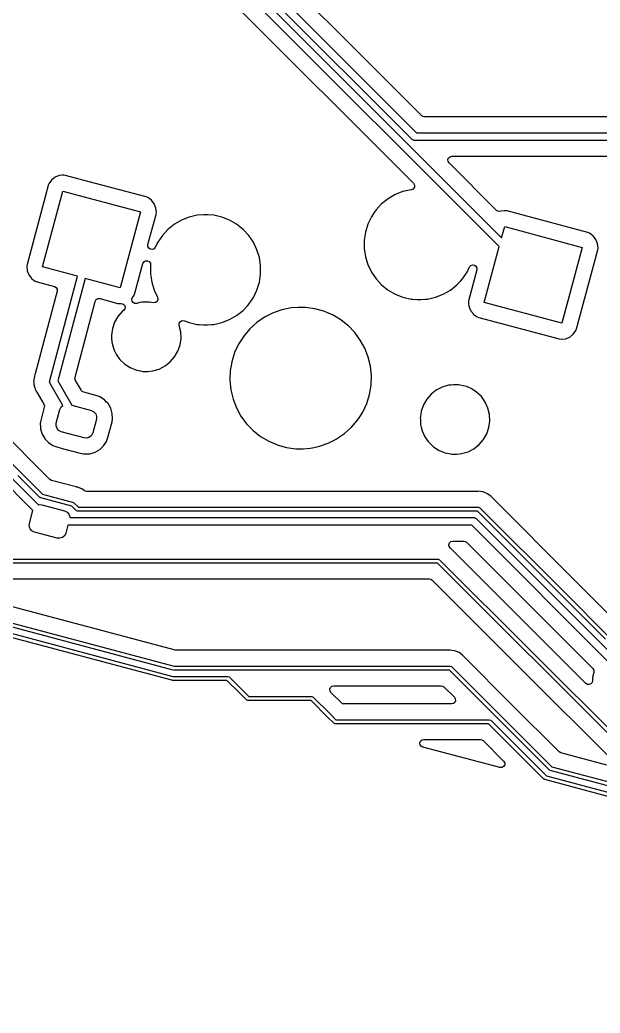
# Model space of a CAD drawing. Extents: x 30 to 259, y -142 to -25.
# Drawn here: x 128.86 to 147.3, y -139.51 to -107.93 of the extents above; entities that cross this region are included whole.
import ezdxf

# ---------------------------------------------------------------- set-up
doc = ezdxf.new("R2010")
doc.units = 0
doc.layers.add('BLACK', color=7, linetype='CONTINUOUS')

msp = doc.modelspace()

# ---------------------------------------------------------------- linework, layer by layer
at = {"layer": 'BLACK', "linetype": 'CONTINUOUS'}
for p, q in [((131.579, -102.267), (144.169, -114.857)), ((144.094, -115.136), (131.439, -102.481)), ((131.268, -103.017), (141.37, -113.12)), ((139.283, -108.627), (136.9, -106.244)), ((136.574, -106.626), (141.463, -111.515)), ((141.323, -111.728), (136.397, -106.803)), ((141.634, -110.978), (139.283, -108.627)), ((141.674, -111.005), (141.634, -110.978)), ((141.722, -111.014), (141.674, -111.005)), ((142.509, -111.014), (141.722, -111.014)), ((159.665, -111.014), (142.509, -111.014)), ((141.35, -111.743), (141.323, -111.728)), ((141.376, -111.76), (141.35, -111.743)), ((141.383, -111.761), (141.376, -111.76)), ((141.385, -111.762), (141.383, -111.761)), ((141.389, -111.762), (141.385, -111.762)), ((141.411, -111.765), (141.389, -111.762)), ((142.43, -111.765), (141.411, -111.765)), ((141.463, -111.515), (142.43, -111.515)), ((142.43, -111.515), (159.7, -111.515)), ((159.648, -111.765), (142.43, -111.765)), ((142.462, -112.37), (142.484, -112.317)), ((142.467, -112.428), (142.462, -112.37)), ((142.484, -112.317), (142.528, -112.279)), ((142.528, -112.279), (142.585, -112.265)), ((142.585, -112.265), (159.39, -112.265)), ((142.497, -112.477), (142.467, -112.428)), ((144.004, -113.984), (142.497, -112.477)), ((129.863, -113.02), (129.78, -113.137)), ((129.976, -112.931), (129.863, -113.02)), ((130.11, -112.877), (129.976, -112.931)), ((130.217, -112.867), (130.11, -112.877)), ((130.253, -112.864), (130.217, -112.867)), ((130.312, -112.873), (130.253, -112.864)), ((130.253, -112.864), (130.253, -112.864)), ((131.057, -113.073), (130.312, -112.873)), ((130.312, -112.873), (130.312, -112.873)), ((130.312, -112.873), (130.312, -112.873)), ((129.582, -115.784), (130.229, -113.369)), ((129.758, -113.193), (129.66, -113.558)), ((129.762, -113.182), (129.758, -113.193)), ((129.78, -113.137), (129.762, -113.182)), ((130.229, -113.369), (132.692, -114.029)), ((132.868, -113.558), (131.057, -113.073)), ((141.289, -113.331), (141.033, -113.389)), ((141.292, -113.331), (141.289, -113.331)), ((141.295, -113.33), (141.292, -113.331)), ((141.298, -113.329), (141.295, -113.33)), ((141.357, -113.306), (141.298, -113.329)), ((141.298, -113.329), (141.298, -113.329)), ((141.399, -113.25), (141.357, -113.306)), ((141.37, -113.12), (141.403, -113.181)), ((141.403, -113.181), (141.399, -113.25)), ((129.66, -113.558), (129.086, -115.7)), ((132.924, -113.579), (132.868, -113.558)), ((133.041, -113.663), (132.924, -113.579)), ((132.924, -113.579), (132.924, -113.579)), ((132.924, -113.579), (132.924, -113.579)), ((133.13, -113.776), (133.041, -113.663)), ((140.561, -113.617), (140.356, -113.78)), ((140.789, -113.485), (140.561, -113.617)), ((141.033, -113.389), (140.789, -113.485)), ((133.184, -113.91), (133.13, -113.776)), ((133.197, -114.053), (133.184, -113.91)), ((140.178, -113.972), (140.122, -114.055)), ((140.356, -113.78), (140.178, -113.972)), ((144.044, -114.011), (144.004, -113.984)), ((144.26, -113.998), (144.145, -114.009)), ((144.289, -113.995), (144.26, -113.998)), ((144.348, -114.004), (144.289, -113.995)), ((144.289, -113.995), (144.289, -113.995)), ((132.692, -114.029), (132.045, -116.444)), ((132.93, -115.074), (133.188, -114.112)), ((133.188, -114.112), (133.197, -114.053)), ((133.998, -114.295), (133.77, -114.426)), ((134.242, -114.199), (133.998, -114.295)), ((134.498, -114.141), (134.242, -114.199)), ((134.694, -114.126), (134.498, -114.141)), ((134.825, -114.126), (134.694, -114.126)), ((134.694, -114.126), (134.694, -114.126)), ((135.021, -114.141), (134.825, -114.126)), ((134.825, -114.126), (134.825, -114.126)), ((135.277, -114.199), (135.021, -114.141)), ((135.521, -114.295), (135.277, -114.199)), ((135.748, -114.426), (135.521, -114.295)), ((140.03, -114.189), (139.916, -114.426)), ((140.122, -114.055), (140.03, -114.189)), ((144.091, -114.021), (144.044, -114.011)), ((144.138, -114.012), (144.091, -114.021)), ((144.145, -114.009), (144.138, -114.012)), ((144.699, -114.098), (144.348, -114.004)), ((144.348, -114.004), (144.348, -114.004)), ((144.348, -114.004), (144.348, -114.004)), ((146.903, -114.689), (144.699, -114.098)), ((133.565, -114.59), (133.387, -114.782)), ((133.77, -114.426), (133.565, -114.59)), ((135.953, -114.59), (135.748, -114.426)), ((135.748, -114.426), (135.748, -114.426)), ((136.132, -114.782), (135.953, -114.59)), ((135.953, -114.59), (135.953, -114.59)), ((135.953, -114.59), (135.953, -114.59)), ((139.916, -114.426), (139.839, -114.676)), ((144.169, -114.857), (144.265, -114.5)), ((144.265, -114.5), (146.728, -115.16)), ((133.387, -114.782), (133.239, -114.999)), ((136.28, -114.999), (136.132, -114.782)), ((136.132, -114.782), (136.132, -114.782)), ((136.132, -114.782), (136.132, -114.782)), ((139.839, -114.676), (139.8, -114.936)), ((139.8, -114.936), (139.8, -115.198)), ((146.959, -114.711), (146.903, -114.689)), ((147.056, -114.78), (146.959, -114.711)), ((146.959, -114.711), (146.959, -114.711)), ((146.959, -114.711), (146.959, -114.711)), ((147.077, -114.794), (147.056, -114.78)), ((147.166, -114.907), (147.077, -114.794)), ((147.219, -115.04), (147.166, -114.907)), ((132.929, -115.134), (132.93, -115.074)), ((132.957, -115.188), (132.929, -115.134)), ((133.007, -115.222), (132.957, -115.188)), ((133.067, -115.228), (133.007, -115.222)), ((133.123, -115.206), (133.067, -115.228)), ((133.162, -115.159), (133.123, -115.206)), ((133.239, -114.999), (133.162, -115.159)), ((136.393, -115.236), (136.28, -114.999)), ((136.471, -115.486), (136.393, -115.236)), ((139.8, -115.198), (139.839, -115.458)), ((143.617, -116.915), (144.094, -115.136)), ((146.728, -115.16), (146.081, -117.575)), ((146.552, -117.751), (147.223, -115.243)), ((147.219, -115.041), (147.219, -115.04)), ((147.233, -115.184), (147.219, -115.041)), ((147.223, -115.243), (147.233, -115.184)), ((136.51, -115.746), (136.471, -115.486)), ((139.839, -115.458), (139.916, -115.708)), ((129.086, -115.7), (129.077, -115.76)), ((129.077, -115.76), (129.091, -115.903)), ((130.693, -116.081), (129.582, -115.784)), ((132.516, -116.619), (132.77, -115.673)), ((132.77, -115.673), (132.8, -115.619)), ((132.8, -115.619), (132.853, -115.587)), ((132.853, -115.587), (132.915, -115.584)), ((132.915, -115.584), (132.97, -115.611)), ((132.97, -115.611), (133.006, -115.662)), ((133.006, -115.662), (133.012, -115.724)), ((133.012, -115.724), (133.009, -115.746)), ((133.009, -115.746), (133.009, -115.746)), ((133.009, -115.746), (133.009, -116.008)), ((136.51, -116.008), (136.51, -115.746)), ((139.916, -115.708), (140.03, -115.945)), ((143.071, -115.945), (143.148, -115.784)), ((143.379, -115.87), (143.122, -116.832)), ((143.148, -115.784), (143.186, -115.738)), ((143.186, -115.738), (143.242, -115.715)), ((143.242, -115.715), (143.303, -115.722)), ((143.303, -115.722), (143.352, -115.756)), ((143.352, -115.756), (143.38, -115.81)), ((143.38, -115.81), (143.379, -115.87)), ((129.091, -115.903), (129.144, -116.037)), ((129.144, -116.037), (129.221, -116.134)), ((129.221, -116.134), (129.233, -116.15)), ((129.233, -116.15), (129.35, -116.233)), ((129.806, -119.392), (130.693, -116.081)), ((130.934, -116.146), (130.061, -119.407)), ((132.045, -116.444), (130.934, -116.146)), ((133.009, -116.008), (133.048, -116.267)), ((136.471, -116.267), (136.51, -116.008)), ((140.03, -115.945), (140.125, -116.084)), ((140.125, -116.084), (140.178, -116.161)), ((140.178, -116.161), (140.356, -116.354)), ((142.858, -116.231), (142.923, -116.161)), ((142.923, -116.161), (143.071, -115.945)), ((142.923, -116.161), (142.923, -116.161)), ((142.923, -116.161), (142.923, -116.161)), ((129.35, -116.233), (129.35, -116.233)), ((129.35, -116.233), (129.35, -116.233)), ((129.35, -116.233), (129.406, -116.255)), ((129.406, -116.255), (129.406, -116.255)), ((129.406, -116.255), (129.96, -116.403)), ((129.96, -116.403), (130.016, -116.435)), ((130.016, -116.435), (130.048, -116.491)), ((130.048, -116.491), (130.048, -116.555)), ((133.048, -116.267), (133.125, -116.518)), ((133.125, -116.518), (133.236, -116.748)), ((136.28, -116.755), (136.393, -116.518)), ((136.393, -116.518), (136.471, -116.267)), ((140.356, -116.354), (140.356, -116.354)), ((140.356, -116.354), (140.561, -116.517)), ((140.561, -116.517), (140.789, -116.648)), ((142.312, -116.648), (142.539, -116.517)), ((142.539, -116.517), (142.744, -116.354)), ((142.744, -116.354), (142.858, -116.231)), ((130.048, -116.555), (129.344, -119.183)), ((131.256, -116.879), (131.288, -116.823)), ((131.288, -116.823), (131.344, -116.791)), ((131.344, -116.791), (131.408, -116.791)), ((131.408, -116.791), (131.962, -116.94)), ((132.419, -116.807), (132.441, -116.75)), ((132.427, -116.867), (132.419, -116.807)), ((132.441, -116.75), (132.495, -116.675)), ((132.495, -116.675), (132.516, -116.619)), ((133.247, -116.814), (133.222, -116.877)), ((133.236, -116.748), (133.247, -116.814)), ((136.132, -116.971), (136.28, -116.755)), ((140.789, -116.648), (141.033, -116.744)), ((141.033, -116.744), (141.289, -116.803)), ((141.289, -116.803), (141.345, -116.807)), ((141.345, -116.807), (141.485, -116.817)), ((141.485, -116.817), (141.485, -116.817)), ((141.485, -116.817), (141.616, -116.817)), ((141.616, -116.817), (141.738, -116.808)), ((141.616, -116.817), (141.616, -116.817)), ((141.738, -116.808), (141.812, -116.803)), ((141.812, -116.803), (142.068, -116.744)), ((142.068, -116.744), (142.312, -116.648)), ((143.122, -116.832), (143.116, -116.867)), ((130.611, -119.286), (131.256, -116.879)), ((131.962, -116.94), (132.021, -116.949)), ((132.021, -116.949), (132.069, -116.944)), ((132.021, -116.949), (132.021, -116.949)), ((132.021, -116.949), (132.021, -116.949)), ((132.069, -116.944), (132.131, -116.954)), ((132.131, -116.954), (132.18, -116.994)), ((132.195, -117.115), (132.157, -117.165)), ((132.18, -116.994), (132.204, -117.052)), ((132.204, -117.052), (132.195, -117.115)), ((132.462, -116.917), (132.427, -116.867)), ((132.516, -116.944), (132.462, -116.917)), ((132.577, -116.941), (132.516, -116.944)), ((132.666, -116.915), (132.577, -116.941)), ((132.744, -116.908), (132.666, -116.915)), ((132.823, -116.9), (132.744, -116.908)), ((132.98, -116.9), (132.823, -116.9)), ((133.101, -116.923), (132.98, -116.9)), ((132.98, -116.9), (132.98, -116.9)), ((133.168, -116.918), (133.101, -116.923)), ((133.222, -116.877), (133.168, -116.918)), ((135.953, -117.164), (136.088, -117.018)), ((136.088, -117.018), (136.132, -116.971)), ((136.132, -116.971), (136.132, -116.971)), ((136.132, -116.971), (136.132, -116.971)), ((137.188, -117.147), (136.904, -117.245)), ((137.482, -117.087), (137.188, -117.147)), ((137.707, -117.072), (137.482, -117.087)), ((137.932, -117.072), (137.707, -117.072)), ((137.707, -117.072), (137.707, -117.072)), ((138.23, -117.112), (137.932, -117.072)), ((138.52, -117.191), (138.23, -117.112)), ((138.23, -117.112), (138.23, -117.112)), ((138.23, -117.112), (138.23, -117.112)), ((143.116, -116.867), (143.112, -116.891)), ((143.112, -116.891), (143.117, -116.944)), ((143.117, -116.944), (143.126, -117.034)), ((143.126, -117.034), (143.18, -117.168)), ((146.081, -117.575), (143.617, -116.915)), ((131.974, -117.36), (131.869, -117.542)), ((132.112, -117.201), (131.974, -117.36)), ((132.157, -117.165), (132.112, -117.201)), ((135.277, -117.554), (135.521, -117.458)), ((135.521, -117.458), (135.748, -117.327)), ((135.748, -117.327), (135.953, -117.164)), ((136.636, -117.381), (136.388, -117.551)), ((136.904, -117.245), (136.636, -117.381)), ((138.615, -117.232), (138.52, -117.191)), ((138.797, -117.309), (138.615, -117.232)), ((138.926, -117.385), (138.797, -117.309)), ((139.055, -117.462), (138.926, -117.385)), ((139.28, -117.64), (139.055, -117.462)), ((143.18, -117.168), (143.259, -117.268)), ((143.259, -117.268), (143.269, -117.281)), ((143.269, -117.281), (143.386, -117.364)), ((143.386, -117.364), (143.386, -117.364)), ((143.386, -117.364), (143.386, -117.364)), ((143.386, -117.364), (143.396, -117.368)), ((143.396, -117.368), (143.442, -117.386)), ((143.442, -117.386), (145.997, -118.071)), ((131.8, -117.741), (131.77, -117.949)), ((131.869, -117.542), (131.8, -117.741)), ((133.92, -117.638), (133.923, -117.571)), ((133.921, -117.64), (133.92, -117.638)), ((133.97, -117.844), (133.921, -117.64)), ((133.921, -117.64), (133.921, -117.64)), ((133.923, -117.571), (133.959, -117.515)), ((133.959, -117.515), (134.02, -117.486)), ((134.02, -117.486), (134.086, -117.493)), ((134.086, -117.493), (134.234, -117.551)), ((134.234, -117.551), (134.242, -117.554)), ((134.242, -117.554), (134.498, -117.613)), ((134.498, -117.613), (134.554, -117.617)), ((134.554, -117.617), (134.694, -117.627)), ((134.694, -117.627), (134.694, -117.627)), ((134.694, -117.627), (134.825, -117.627)), ((134.825, -117.627), (134.947, -117.618)), ((134.825, -117.627), (134.825, -117.627)), ((134.947, -117.618), (135.021, -117.613)), ((135.021, -117.613), (135.277, -117.554)), ((136.165, -117.753), (135.971, -117.982)), ((136.388, -117.551), (136.165, -117.753)), ((139.291, -117.648), (139.28, -117.64)), ((139.5, -117.864), (139.291, -117.648)), ((146.53, -117.807), (146.552, -117.751)), ((131.77, -117.949), (131.77, -117.949)), ((131.77, -117.949), (131.775, -118.046)), ((131.775, -118.046), (131.78, -118.159)), ((133.95, -118.262), (133.98, -118.054)), ((133.98, -118.054), (133.97, -117.844)), ((135.971, -117.982), (135.809, -118.235)), ((139.678, -118.106), (139.5, -117.864)), ((139.822, -118.369), (139.678, -118.106)), ((145.997, -118.071), (146.057, -118.08)), ((146.057, -118.08), (146.2, -118.066)), ((146.2, -118.066), (146.333, -118.013)), ((146.333, -118.013), (146.447, -117.924)), ((146.447, -117.924), (146.53, -117.807)), ((129.811, -122.536), (125.448, -118.174)), ((131.78, -118.159), (131.793, -118.214)), ((131.793, -118.214), (131.83, -118.363)), ((131.83, -118.363), (131.86, -118.43)), ((133.882, -118.461), (133.95, -118.262)), ((135.809, -118.235), (135.683, -118.508)), ((139.823, -118.37), (139.822, -118.369)), ((139.885, -118.531), (139.823, -118.37)), ((125.063, -118.496), (128.886, -122.32)), ((131.86, -118.43), (131.917, -118.555)), ((131.917, -118.555), (132.009, -118.683)), ((132.009, -118.683), (132.039, -118.726)), ((132.039, -118.726), (132.191, -118.871)), ((133.639, -118.802), (133.776, -118.643)), ((133.776, -118.643), (133.882, -118.461)), ((135.683, -118.508), (135.594, -118.795)), ((139.931, -118.65), (139.885, -118.531)), ((140, -118.942), (139.931, -118.65)), ((124.959, -118.855), (129.447, -123.343)), ((132.191, -118.871), (132.191, -118.871)), ((132.191, -118.871), (132.191, -118.871)), ((132.191, -118.871), (132.368, -118.985)), ((132.368, -118.985), (132.368, -118.985)), ((132.368, -118.985), (132.563, -119.063)), ((133.085, -119.088), (133.286, -119.029)), ((133.286, -119.029), (133.473, -118.932)), ((133.473, -118.932), (133.639, -118.802)), ((135.594, -118.795), (135.546, -119.082)), ((140.03, -119.241), (140, -118.942)), ((129.273, -123.523), (124.818, -119.068)), ((129.309, -119.316), (129.299, -119.358)), ((129.299, -119.358), (129.3, -119.379)), ((129.312, -119.304), (129.309, -119.316)), ((129.319, -119.274), (129.312, -119.301)), ((129.312, -119.301), (129.312, -119.304)), ((129.32, -119.27), (129.319, -119.274)), ((129.336, -119.202), (129.32, -119.27)), ((129.344, -119.183), (129.336, -119.202)), ((130.608, -119.335), (130.611, -119.286)), ((130.623, -119.381), (130.608, -119.335)), ((132.563, -119.063), (132.692, -119.088)), ((132.692, -119.088), (132.77, -119.103)), ((132.77, -119.103), (132.77, -119.103)), ((132.77, -119.103), (132.928, -119.103)), ((132.928, -119.103), (133.085, -119.088)), ((132.928, -119.103), (132.928, -119.103)), ((135.535, -119.356), (135.534, -119.392)), ((135.544, -119.091), (135.535, -119.356)), ((135.546, -119.082), (135.544, -119.091)), ((140.02, -119.542), (140.03, -119.241)), ((129.299, -119.398), (129.296, -119.418)), ((129.296, -119.418), (129.301, -119.461)), ((129.3, -119.379), (129.299, -119.398)), ((129.301, -119.461), (129.302, -119.473)), ((129.302, -119.473), (129.303, -119.516)), ((129.303, -119.516), (129.308, -119.536)), ((129.308, -119.536), (129.312, -119.555)), ((129.312, -119.555), (129.314, -119.575)), ((129.314, -119.575), (129.317, -119.583)), ((129.317, -119.583), (129.33, -119.616)), ((129.33, -119.616), (129.333, -119.627)), ((129.333, -119.627), (129.345, -119.669)), ((129.345, -119.669), (129.345, -119.669)), ((129.345, -119.669), (129.355, -119.686)), ((129.355, -119.686), (129.364, -119.704)), ((129.805, -119.454), (129.806, -119.423)), ((129.807, -119.46), (129.805, -119.454)), ((129.806, -119.423), (129.806, -119.392)), ((129.807, -119.462), (129.807, -119.46)), ((129.81, -119.466), (129.807, -119.462)), ((129.818, -119.487), (129.81, -119.466)), ((130.224, -120.189), (129.818, -119.487)), ((130.061, -119.407), (130.507, -120.181)), ((130.63, -119.392), (130.623, -119.381)), ((130.805, -119.695), (130.63, -119.392)), ((135.534, -119.392), (135.564, -119.691)), ((139.97, -119.838), (140.02, -119.542)), ((142.278, -119.604), (142.091, -119.7)), ((142.48, -119.545), (142.278, -119.604)), ((142.549, -119.538), (142.48, -119.545)), ((142.637, -119.53), (142.549, -119.538)), ((142.794, -119.53), (142.637, -119.53)), ((143.001, -119.57), (142.794, -119.53)), ((142.794, -119.53), (142.794, -119.53)), ((143.05, -119.589), (143.001, -119.57)), ((143.001, -119.57), (143.001, -119.57)), ((143.001, -119.57), (143.001, -119.57)), ((143.196, -119.648), (143.05, -119.589)), ((143.373, -119.762), (143.196, -119.648)), ((129.364, -119.704), (129.371, -119.722)), ((129.371, -119.722), (129.371, -119.722)), ((129.371, -119.722), (129.385, -119.743)), ((129.385, -119.743), (129.396, -119.758)), ((129.396, -119.758), (129.402, -119.768)), ((129.402, -119.768), (129.622, -120.148)), ((130.811, -119.706), (130.805, -119.695)), ((130.843, -119.743), (130.811, -119.706)), ((130.887, -119.764), (130.843, -119.743)), ((131.31, -119.877), (130.887, -119.764)), ((131.403, -119.913), (131.31, -119.877)), ((131.545, -120.006), (131.403, -119.913)), ((135.564, -119.691), (135.634, -119.983)), ((135.634, -119.983), (135.742, -120.263)), ((139.881, -120.125), (139.97, -119.838)), ((141.788, -119.989), (141.683, -120.172)), ((141.925, -119.83), (141.788, -119.989)), ((142.091, -119.7), (141.925, -119.83)), ((143.525, -119.907), (143.373, -119.762)), ((143.373, -119.762), (143.373, -119.762)), ((143.373, -119.762), (143.373, -119.762)), ((143.566, -119.964), (143.525, -119.907)), ((143.647, -120.078), (143.566, -119.964)), ((129.634, -120.242), (129.521, -120.665)), ((129.622, -120.148), (129.638, -120.194)), ((129.638, -120.194), (129.634, -120.242)), ((130.017, -120.748), (130.133, -120.313)), ((130.133, -120.313), (130.172, -120.235)), ((130.172, -120.235), (130.224, -120.189)), ((130.507, -120.181), (131.133, -120.348)), ((131.613, -120.078), (131.545, -120.006)), ((131.545, -120.006), (131.545, -120.006)), ((131.545, -120.006), (131.545, -120.006)), ((131.661, -120.129), (131.613, -120.078)), ((131.746, -120.276), (131.661, -120.129)), ((131.795, -120.439), (131.746, -120.276)), ((131.746, -120.276), (131.746, -120.276)), ((131.746, -120.276), (131.746, -120.276)), ((135.742, -120.263), (135.886, -120.527)), ((139.755, -120.397), (139.881, -120.125)), ((141.683, -120.172), (141.614, -120.37)), ((143.735, -120.269), (143.647, -120.078)), ((143.647, -120.078), (143.647, -120.078)), ((143.647, -120.078), (143.647, -120.078)), ((143.784, -120.474), (143.735, -120.269)), ((131.133, -120.348), (131.212, -120.387)), ((131.293, -120.624), (131.176, -121.059)), ((131.212, -120.387), (131.27, -120.453)), ((131.27, -120.453), (131.298, -120.536)), ((131.298, -120.536), (131.293, -120.624)), ((131.789, -120.707), (131.804, -120.608)), ((131.804, -120.608), (131.795, -120.439)), ((135.886, -120.527), (136.002, -120.684)), ((139.593, -120.651), (139.639, -120.579)), ((139.639, -120.579), (139.755, -120.397)), ((141.589, -120.542), (141.584, -120.579)), ((141.584, -120.579), (141.585, -120.608)), ((141.585, -120.608), (141.594, -120.789)), ((141.614, -120.37), (141.589, -120.542)), ((143.794, -120.684), (143.784, -120.474)), ((129.521, -120.665), (129.505, -120.764)), ((129.505, -120.764), (129.512, -120.875)), ((129.512, -120.875), (129.515, -120.933)), ((129.515, -120.933), (129.535, -121)), ((130.011, -120.836), (130.017, -120.748)), ((130.039, -120.919), (130.011, -120.836)), ((130.097, -120.985), (130.039, -120.919)), ((131.647, -121.235), (131.789, -120.707)), ((136.002, -120.684), (136.064, -120.769)), ((136.064, -120.769), (136.273, -120.985)), ((139.176, -121.082), (139.399, -120.88)), ((139.399, -120.88), (139.593, -120.651)), ((141.594, -120.789), (141.616, -120.88)), ((141.616, -120.88), (141.643, -120.993)), ((143.695, -121.091), (143.764, -120.892)), ((143.764, -120.892), (143.793, -120.69)), ((143.793, -120.69), (143.794, -120.684)), ((129.535, -121), (129.564, -121.095)), ((129.564, -121.095), (129.648, -121.242)), ((129.648, -121.242), (129.657, -121.252)), ((129.657, -121.252), (129.755, -121.356)), ((130.176, -121.023), (130.097, -120.985)), ((130.901, -121.218), (130.176, -121.023)), ((130.988, -121.223), (130.901, -121.218)), ((131.071, -121.195), (130.988, -121.223)), ((131.137, -121.137), (131.071, -121.195)), ((131.176, -121.059), (131.137, -121.137)), ((131.612, -121.328), (131.647, -121.235)), ((136.273, -120.985), (136.509, -121.171)), ((136.509, -121.171), (136.768, -121.324)), ((138.864, -121.284), (138.928, -121.252)), ((138.928, -121.252), (138.957, -121.232)), ((138.957, -121.232), (139.176, -121.082)), ((141.643, -120.993), (141.689, -121.092)), ((141.689, -121.092), (141.731, -121.184)), ((141.731, -121.184), (141.833, -121.328)), ((143.59, -121.273), (143.695, -121.091)), ((129.755, -121.356), (129.765, -121.366)), ((129.765, -121.366), (129.906, -121.459)), ((129.906, -121.459), (130, -121.494)), ((130, -121.494), (130.207, -121.55)), ((130.207, -121.55), (130.818, -121.714)), ((131.395, -121.586), (131.518, -121.47)), ((131.518, -121.47), (131.612, -121.328)), ((136.768, -121.324), (137.044, -121.441)), ((137.044, -121.441), (137.044, -121.441)), ((137.044, -121.441), (137.044, -121.441)), ((137.044, -121.441), (137.071, -121.449)), ((137.071, -121.449), (137.334, -121.521)), ((137.334, -121.521), (137.632, -121.561)), ((137.632, -121.561), (137.857, -121.561)), ((137.857, -121.561), (138.082, -121.546)), ((137.857, -121.561), (137.857, -121.561)), ((138.082, -121.546), (138.156, -121.531)), ((138.156, -121.531), (138.376, -121.486)), ((138.376, -121.486), (138.66, -121.387)), ((138.66, -121.387), (138.864, -121.284)), ((141.833, -121.328), (141.853, -121.356)), ((141.853, -121.356), (142.005, -121.501)), ((142.005, -121.501), (142.005, -121.501)), ((142.005, -121.501), (142.005, -121.501)), ((142.005, -121.501), (142.182, -121.615)), ((143.1, -121.658), (143.287, -121.562)), ((143.287, -121.562), (143.452, -121.432)), ((143.452, -121.432), (143.59, -121.273)), ((130.818, -121.714), (130.883, -121.724)), ((130.883, -121.724), (130.916, -121.729)), ((130.916, -121.729), (131.086, -121.72)), ((130.916, -121.729), (130.916, -121.729)), ((130.916, -121.729), (130.916, -121.729)), ((131.086, -121.72), (131.248, -121.671)), ((131.248, -121.671), (131.395, -121.586)), ((142.182, -121.615), (142.182, -121.615)), ((142.182, -121.615), (142.377, -121.693)), ((142.377, -121.693), (142.506, -121.718)), ((142.506, -121.718), (142.584, -121.733)), ((142.584, -121.733), (142.584, -121.733)), ((142.584, -121.733), (142.741, -121.733)), ((142.741, -121.733), (142.898, -121.718)), ((142.741, -121.733), (142.741, -121.733)), ((142.898, -121.718), (143.1, -121.658)), ((129.497, -123.11), (128.796, -122.41)), ((128.886, -122.32), (129.575, -123.009)), ((129.866, -122.568), (129.811, -122.536)), ((130.645, -122.777), (129.866, -122.568)), ((130.661, -122.78), (130.645, -122.777)), ((130.69, -122.784), (130.661, -122.78)), ((130.827, -122.841), (130.69, -122.784)), ((130.898, -122.895), (130.827, -122.841)), ((129.513, -123.117), (129.497, -123.11)), ((129.526, -123.127), (129.513, -123.117)), ((130.51, -123.391), (129.526, -123.127)), ((129.575, -123.009), (130.559, -123.272)), ((130.934, -122.914), (130.898, -122.895)), ((130.974, -122.921), (130.934, -122.914)), ((139.483, -122.921), (130.974, -122.921)), ((143.387, -122.921), (139.483, -122.921)), ((143.403, -122.92), (143.387, -122.921)), ((143.406, -122.919), (143.403, -122.92)), ((143.432, -122.916), (143.406, -122.919)), ((143.562, -122.933), (143.432, -122.916)), ((143.579, -122.935), (143.562, -122.933)), ((143.716, -122.992), (143.579, -122.935)), ((143.791, -123.049), (143.716, -122.992)), ((143.834, -123.083), (143.791, -123.049)), ((143.846, -123.098), (143.834, -123.083)), ((143.852, -123.106), (143.846, -123.098)), ((143.863, -123.118), (143.852, -123.106)), ((146.485, -125.741), (143.863, -123.118)), ((129.447, -123.343), (129.467, -123.336)), ((129.467, -123.336), (129.555, -123.342)), ((129.555, -123.342), (130.279, -123.536)), ((130.649, -123.53), (130.51, -123.391)), ((130.559, -123.272), (130.573, -123.282)), ((130.573, -123.282), (130.588, -123.289)), ((130.588, -123.289), (130.721, -123.421)), ((130.721, -123.421), (139.446, -123.421)), ((139.446, -123.421), (143.432, -123.421)), ((143.432, -123.421), (143.477, -123.44)), ((143.477, -123.44), (146.162, -126.126)), ((129.163, -123.935), (129.273, -123.523)), ((130.279, -123.536), (130.358, -123.575)), ((130.358, -123.575), (130.416, -123.641)), ((130.416, -123.641), (130.444, -123.724)), ((130.444, -123.724), (130.443, -123.748)), ((130.443, -123.748), (143.271, -123.748)), ((130.663, -123.535), (130.649, -123.53)), ((130.694, -123.548), (130.663, -123.535)), ((139.446, -123.548), (130.694, -123.548)), ((143.406, -123.548), (139.446, -123.548)), ((143.271, -123.748), (143.293, -123.752)), ((143.293, -123.752), (143.298, -123.751)), ((143.298, -123.751), (143.3, -123.753)), ((143.3, -123.753), (143.306, -123.754)), ((143.306, -123.754), (143.332, -123.77)), ((143.332, -123.77), (143.359, -123.785)), ((143.359, -123.785), (147.848, -128.273)), ((146.073, -126.215), (143.406, -123.548)), ((129.157, -124.023), (129.163, -123.935)), ((129.185, -124.106), (129.157, -124.023)), ((129.243, -124.172), (129.185, -124.106)), ((130.388, -123.998), (130.322, -124.246)), ((143.219, -123.998), (130.388, -123.998)), ((147.674, -128.453), (143.219, -123.998)), ((118.14, -124.31), (133.758, -128.473)), ((129.322, -124.211), (129.243, -124.172)), ((130.046, -124.405), (129.322, -124.211)), ((130.134, -124.411), (130.046, -124.405)), ((130.217, -124.383), (130.134, -124.411)), ((130.283, -124.325), (130.217, -124.383)), ((130.322, -124.246), (130.283, -124.325)), ((133.69, -128.925), (117.922, -124.722)), ((117.971, -124.603), (133.715, -128.8)), ((133.733, -128.598), (118.091, -124.428)), ((142.492, -124.613), (142.511, -124.555)), ((142.502, -124.673), (142.492, -124.613)), ((142.54, -124.721), (142.502, -124.673)), ((142.511, -124.555), (142.556, -124.514)), ((142.557, -124.734), (142.54, -124.721)), ((142.556, -124.514), (142.615, -124.499)), ((142.575, -124.757), (142.557, -124.734)), ((142.615, -124.499), (142.961, -124.499)), ((142.961, -124.499), (143.008, -124.508)), ((143.008, -124.508), (143.048, -124.535)), ((143.048, -124.535), (147.065, -128.552)), ((142.585, -124.77), (142.575, -124.757)), ((146.046, -128.231), (142.585, -124.77)), ((142.128, -125.2), (122.264, -125.2)), ((122.291, -125.073), (142.155, -125.073)), ((149.307, -132.379), (142.128, -125.2)), ((142.155, -125.073), (142.199, -125.092)), ((142.199, -125.092), (149.378, -132.27)), ((133.808, -127.968), (126.215, -125.944)), ((126.247, -125.701), (141.87, -125.701)), ((141.87, -125.701), (141.917, -125.71)), ((141.917, -125.71), (141.957, -125.737)), ((141.957, -125.737), (144.919, -128.698)), ((147.882, -127.138), (146.485, -125.741)), ((146.485, -125.741), (146.485, -125.741)), ((147.47, -127.612), (146.073, -126.215)), ((146.073, -126.215), (146.073, -126.215)), ((146.162, -126.126), (146.162, -126.126)), ((146.162, -126.126), (147.559, -127.523)), ((133.84, -127.972), (133.808, -127.968)), ((142.489, -127.972), (133.84, -127.972)), ((142.505, -127.971), (142.489, -127.972)), ((142.509, -127.971), (142.505, -127.971)), ((142.534, -127.967), (142.509, -127.971)), ((142.664, -127.985), (142.534, -127.967)), ((142.681, -127.987), (142.664, -127.985)), ((142.818, -128.044), (142.681, -127.987)), ((142.887, -128.096), (142.818, -128.044)), ((142.936, -128.134), (142.887, -128.096)), ((142.954, -128.157), (142.936, -128.134)), ((142.965, -128.169), (142.954, -128.157)), ((144.487, -129.691), (142.965, -128.169)), ((133.758, -128.473), (142.534, -128.473)), ((142.534, -128.473), (142.579, -128.491)), ((142.579, -128.491), (145.759, -131.672)), ((146.843, -129.028), (146.046, -128.231)), ((133.715, -128.8), (135.467, -128.8)), ((133.742, -128.597), (133.733, -128.598)), ((133.749, -128.6), (133.742, -128.597)), ((142.508, -128.6), (133.749, -128.6)), ((135.467, -128.8), (135.512, -128.818)), ((135.512, -128.818), (135.935, -129.241)), ((145.682, -131.774), (142.508, -128.6)), ((144.919, -128.698), (147.635, -131.414)), ((147.068, -128.783), (147.052, -128.882)), ((147.065, -128.552), (147.098, -128.608)), ((147.098, -128.672), (147.068, -128.783)), ((147.098, -128.608), (147.098, -128.672)), ((133.699, -128.924), (133.69, -128.925)), ((133.707, -128.927), (133.699, -128.924)), ((135.441, -128.927), (133.707, -128.927)), ((135.845, -129.331), (135.441, -128.927)), ((138.711, -129.205), (138.733, -129.151)), ((138.733, -129.151), (138.777, -129.114)), ((138.777, -129.114), (138.833, -129.1)), ((138.833, -129.1), (142.249, -129.1)), ((142.249, -129.1), (142.297, -129.11)), ((142.297, -129.11), (142.337, -129.137)), ((142.337, -129.137), (142.666, -129.466)), ((146.894, -129.058), (146.843, -129.028)), ((146.953, -129.062), (146.894, -129.058)), ((147.007, -129.038), (146.953, -129.062)), ((147.044, -128.991), (147.007, -129.038)), ((147.055, -128.933), (147.044, -128.991)), ((147.052, -128.882), (147.055, -128.933)), ((136.062, -129.548), (135.845, -129.331)), ((135.845, -129.331), (135.845, -129.331)), ((135.935, -129.241), (135.935, -129.241)), ((135.935, -129.241), (136.133, -129.44)), ((136.133, -129.44), (138.139, -129.44)), ((138.139, -129.44), (138.184, -129.458)), ((138.184, -129.458), (138.729, -130.003)), ((138.715, -129.263), (138.711, -129.205)), ((138.746, -129.312), (138.715, -129.263)), ((139.075, -129.641), (138.746, -129.312)), ((142.666, -129.466), (142.696, -129.515)), ((136.107, -129.567), (136.062, -129.548)), ((138.113, -129.567), (136.107, -129.567)), ((138.639, -130.093), (138.113, -129.567)), ((139.115, -129.668), (139.075, -129.641)), ((139.163, -129.678), (139.115, -129.668)), ((142.578, -129.678), (139.163, -129.678)), ((142.635, -129.664), (142.578, -129.678)), ((142.679, -129.627), (142.635, -129.664)), ((142.701, -129.573), (142.679, -129.627)), ((142.696, -129.515), (142.701, -129.573)), ((145.995, -131.199), (144.487, -129.691)), ((138.833, -130.287), (138.639, -130.093)), ((138.639, -130.093), (138.639, -130.093)), ((138.729, -130.003), (138.729, -130.003)), ((138.729, -130.003), (138.904, -130.178)), ((138.878, -130.305), (138.833, -130.287)), ((143.751, -130.305), (138.878, -130.305)), ((138.904, -130.178), (143.777, -130.178)), ((145.513, -132.067), (143.751, -130.305)), ((143.777, -130.178), (143.822, -130.197)), ((143.822, -130.197), (145.59, -131.965)), ((141.573, -130.914), (141.594, -130.859)), ((141.579, -130.972), (141.573, -130.914)), ((141.612, -131.021), (141.579, -130.972)), ((141.594, -130.859), (141.638, -130.82)), ((141.664, -131.049), (141.612, -131.021)), ((141.638, -130.82), (141.696, -130.806)), ((143.434, -131.521), (141.664, -131.049)), ((141.696, -130.806), (143.492, -130.806)), ((143.492, -130.806), (143.539, -130.815)), ((143.539, -130.815), (143.58, -130.842)), ((143.58, -130.842), (144.232, -131.495)), ((146.05, -131.231), (145.995, -131.199)), ((147.515, -131.622), (146.05, -131.231)), ((143.992, -131.67), (143.434, -131.521)), ((144.113, -131.702), (143.992, -131.67)), ((144.233, -131.67), (144.177, -131.702)), ((144.232, -131.495), (144.265, -131.55)), ((144.265, -131.614), (144.233, -131.67)), ((144.265, -131.55), (144.265, -131.614)), ((145.759, -131.672), (173.46, -139.055)), ((144.177, -131.702), (144.113, -131.702)), ((145.59, -131.965), (173.417, -139.382)), ((145.697, -131.78), (145.682, -131.774)), ((145.71, -131.79), (145.697, -131.78)), ((173.435, -139.18), (145.71, -131.79)), ((145.528, -132.073), (145.513, -132.067)), ((145.541, -132.083), (145.528, -132.073)), ((173.393, -139.507), (145.541, -132.083))]:
    msp.add_line(p, q, dxfattribs=at)

doc.saveas('drawing.dxf')
